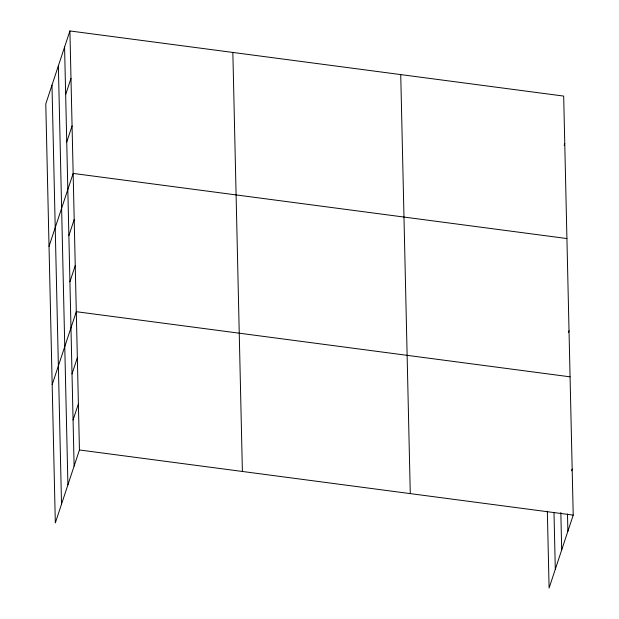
<?xml version="1.0" encoding="UTF-8"?>
<svg xmlns="http://www.w3.org/2000/svg" width="619" height="619" viewBox="0 0 619 619"><rect width="100%" height="100%" fill="white"/><g stroke="black" fill="none" stroke-linecap="round" stroke-linejoin="round"><path stroke-width="0.93" d="M69.908 30.95L45.783 103.891L55.323 522.916L79.441 449.974L69.908 30.95L563.677 96.084L573.217 515.109L549.092 588.05L547.343 511.232M65.66 94.552L70.984 78.443M66.736 142.045L72.067 125.928M49.025 246.362L73.15 173.421L566.919 238.547M68.871 235.63L74.195 219.513M69.916 281.722L75.247 265.605M52.174 384.639L76.299 311.697L570.068 376.832M72.013 373.907L77.344 357.79M73.065 419.999L78.396 403.882M564.172 145.364L564.76 143.569M568.428 332.527L569.023 330.739M571.577 470.804L572.165 469.016M79.441 449.974L573.217 515.109M567.491 513.94L567.886 531.226M560.837 512.524L561.688 549.974M554.005 512.64L555.297 569.294M400.733 74.59L410.273 493.614M232.852 52.445L242.393 471.469M64.577 47.067L74.118 466.092M58.372 65.815L67.912 484.847M51.981 85.136L61.521 504.168"/></g></svg>
